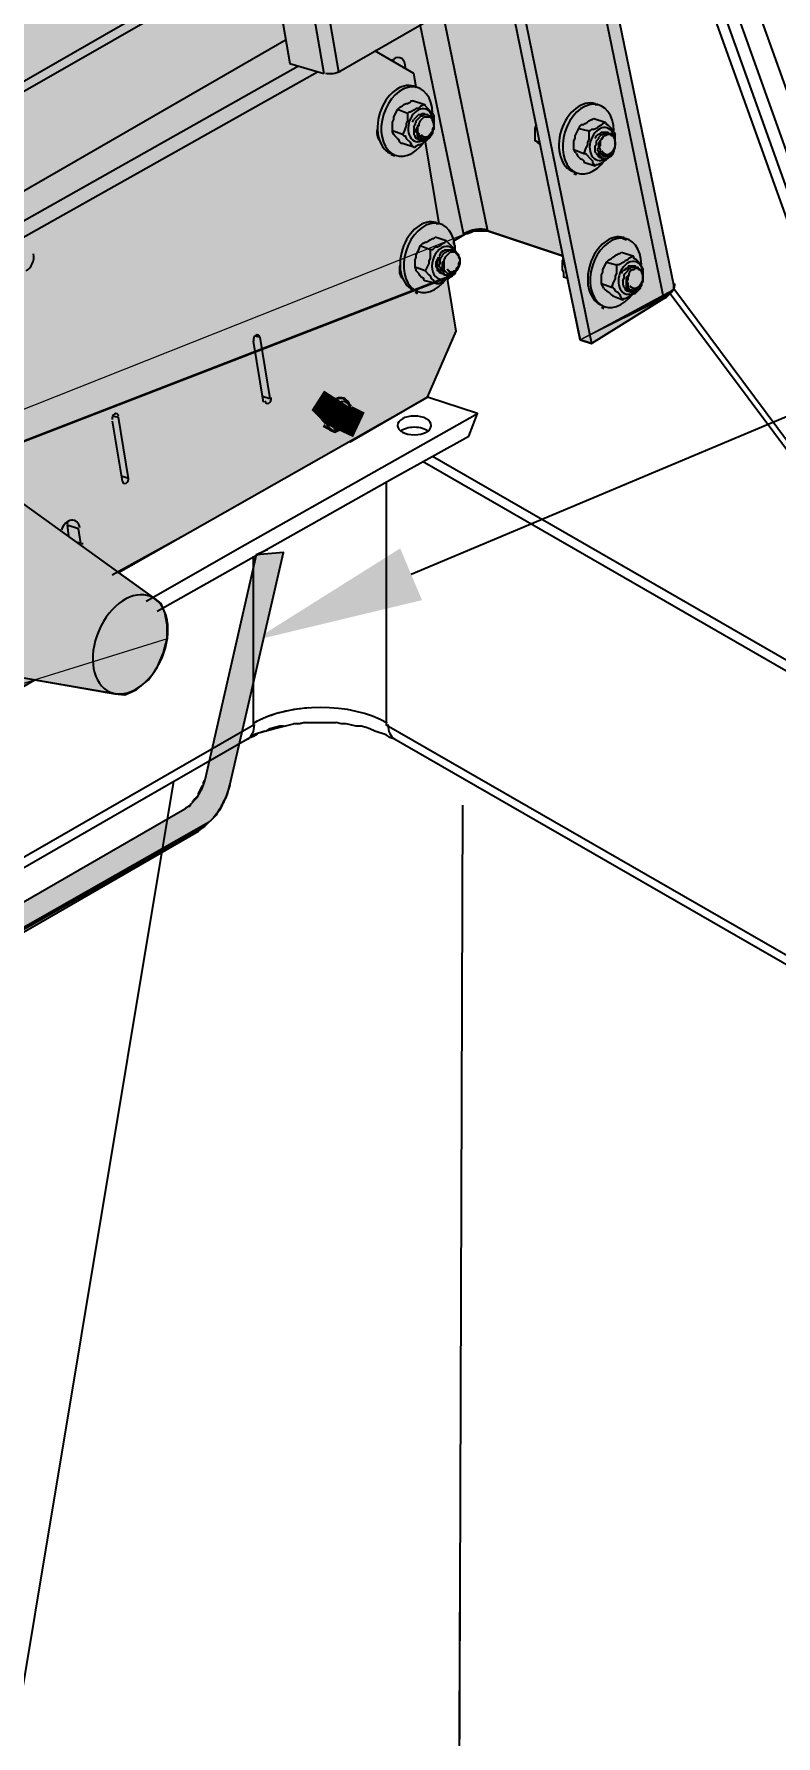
# Model space of a CAD drawing. Header units: feet. Extents: x -689 to 1837, y -511 to 1546.
# Drawn here: x 115.23 to 126.08, y 1309.25 to 1334.16 of the extents above; entities that cross this region are included whole.
import ezdxf
from ezdxf import colors
from ezdxf.entities.mleader import LeaderData, LeaderLine
from ezdxf.math import Vec2, Vec3

# ---------------------------------------------------------------- set-up
doc = ezdxf.new("R2010")
doc.units = ezdxf.units.FT
doc.header["$MEASUREMENT"] = 0
for name, color, linetype in [('EQUIPMENT', 6, 'Continuous'), ('PDF_0', 7, 'Continuous'), ('PDF_THIN', 7, 'Continuous'), ('TEXT', 1, 'Continuous')]:
    doc.layers.add(name, color=color, linetype=linetype)
doc.styles.add('NEI-A', font='arial.ttf')

msp = doc.modelspace()

# ---------------------------------------------------------------- linework, layer by layer
at = {"layer": 'EQUIPMENT'}
msp.add_line((119.1705, 1324.08771), (119.64643, 1324.08771), dxfattribs=at)
for points in [[(128.39612, 1327.32766), (124.02127, 1339.53696)], [(127.84698, 1326.97987), (123.47213, 1339.17087)], [(117.02884, 1325.71684), (120.47014, 1327.65715), (121.58673, 1328.27951), (121.71487, 1328.609), (120.98268, 1328.84696), (121.40369, 1329.81711), (121.27555, 1330.58592)], [(124.58872, 1330.43948), (129.49441, 1323.84975)], [(124.53381, 1330.36626), (129.4578, 1323.77653), (129.53102, 1323.6667), (129.67746, 1323.48365), (129.76898, 1323.39213), (129.8422, 1323.30061), (130.02525, 1323.11756), (130.18999, 1322.95281), (130.46456, 1322.73316), (130.55609, 1322.67824), (130.64761, 1322.60502), (130.83066, 1322.49519), (140.16611, 1317.13189)], [(120.98268, 1328.84696), (119.84778, 1328.18799)], [(116.8641, 1325.86328), (118.31017, 1326.68699), (121.71487, 1328.609)], [(120.90946, 1327.91342), (139.92814, 1316.94884)], [(121.05589, 1327.98663), (140.05628, 1317.04036)], [(120.37862, 1327.60223), (120.37862, 1324.0511), (136.3221, 1314.8804)], [(92.53702, 1311.80519), (92.90311, 1309.35235), (118.43831, 1324.0511), (118.43831, 1326.52225)], [(117.94408, 1322.80638), (117.98069, 1322.8796), (117.99899, 1322.93451), (118.0356, 1322.98942), (118.05391, 1323.04434), (118.09052, 1323.17247), (118.87762, 1326.57717), (118.47492, 1326.54056), (117.72442, 1323.24569), (117.70612, 1323.19078), (117.66951, 1323.09925)], [(118.63966, 1326.61377), (118.47492, 1326.54056)], [(92.79328, 1309.13269), (118.34678, 1323.84975), (118.38339, 1323.86805), (118.43831, 1323.88636), (118.49322, 1323.92297)], [(118.60305, 1323.95958), (118.43831, 1323.90466), (118.38339, 1323.86805)], [(118.87762, 1324.0328), (118.82271, 1324.0328), (118.67627, 1323.99619), (118.62136, 1323.95958), (118.54814, 1323.94127)], [(118.60305, 1323.95958), (118.67627, 1323.97788), (118.73119, 1323.99619), (119.02406, 1324.06941)], [(119.18881, 1324.08771), (119.11559, 1324.06941), (119.02406, 1324.06941)], [(119.07898, 1324.06941), (119.1705, 1324.08771)], [(136.19396, 1314.80718), (120.48845, 1323.84975), (120.43353, 1323.86805), (120.37862, 1323.90466), (120.21387, 1323.95958), (120.14065, 1323.99619), (120.08574, 1324.01449), (120.01252, 1324.0328), (119.9393, 1324.0328), (119.79286, 1324.06941), (119.71964, 1324.06941), (119.64643, 1324.08771)], [(117.2668, 1323.22739), (114.55769, 1306.99103), (114.68582, 1307.72322)], [(117.6329, 1323.02603), (117.6329, 1323.04434), (117.68781, 1323.15417), (117.70612, 1323.17247), (117.70612, 1323.20908), (117.72442, 1323.24569)], [(118.09052, 1323.17247), (118.0356, 1323.00773), (118.0173, 1322.97112), (117.99899, 1322.91621), (117.96238, 1322.86129), (117.94408, 1322.82468), (117.90747, 1322.76977), (117.88916, 1322.73316), (117.70612, 1322.55011), (117.66951, 1322.5318)], [(117.61459, 1322.98942), (117.50476, 1322.8796), (117.43154, 1322.82468)], [(117.6329, 1323.02603), (117.57798, 1322.97112), (117.54137, 1322.91621)], [(117.61459, 1322.98942), (117.66951, 1323.09925)], [(73.51833, 1297.03322), (73.4085, 1297.39931), (117.43154, 1322.82468), (117.44985, 1322.84299), (117.48646, 1322.86129), (117.50476, 1322.86129), (117.52307, 1322.8979)], [(117.85255, 1322.69655), (117.88916, 1322.75146), (117.94408, 1322.80638)], [(121.49521, 1322.8796), (121.4403, 1307.04594), (121.4586, 1311.64045)], [(117.77934, 1322.62333), (73.4085, 1297.39931)], [(117.66951, 1322.5318), (73.4085, 1297.39931), (117.72442, 1322.56841)], [(73.51833, 1297.03322), (117.6329, 1322.49519), (117.66951, 1322.5318), (117.72442, 1322.56841)]]:
    msp.add_lwpolyline(points, dxfattribs=at)
msp.add_lwpolyline([(127.99341, 1326.97987), (128.15816, 1327.07139), (123.80161, 1339.26239), (123.63687, 1339.17087)], close=True, dxfattribs=at)
for points in [[(120.79048, 1328.57239), (120.654, 1328.57239), (120.54336, 1328.51092), (120.54336, 1328.4351)], [(120.54336, 1328.4351), (120.54336, 1328.35928), (120.654, 1328.29782), (120.79048, 1328.29782)], [(120.79048, 1328.40765), (120.70702, 1328.40765), (120.6292, 1328.38424), (120.58357, 1328.34542)], [(121.03759, 1328.4351), (121.03759, 1328.51092), (120.92695, 1328.57239), (120.79048, 1328.57239)], [(120.79048, 1328.29782), (120.92695, 1328.29782), (121.03759, 1328.35928), (121.03759, 1328.4351)], [(120.99738, 1328.34542), (120.95175, 1328.38424), (120.87393, 1328.40765), (120.79048, 1328.40765)], [(120.39428, 1324.07983), (119.8547, 1324.38322), (118.98053, 1324.38322), (118.44095, 1324.07983)], [(119.23661, 1324.30067), (118.93549, 1324.27828), (118.65585, 1324.20066), (118.44095, 1324.07983)], [(118.35089, 1323.8437), (118.41329, 1323.87964), (118.44911, 1323.95633), (118.4511, 1324.05823)], [(120.40244, 1324.05823), (120.40442, 1323.95633), (120.44025, 1323.87964), (120.50265, 1323.8437)]]:
    msp.add_open_spline(points, degree=3, dxfattribs=at)
for points in [[(117.72442, 1323.24569), (118.09052, 1323.17247), (118.47492, 1326.54056)], [(118.09052, 1323.17247), (118.47492, 1326.54056), (118.87762, 1326.57717)], [(117.43154, 1322.82468), (117.94408, 1322.80638), (73.4085, 1297.39931)], [(117.94408, 1322.80638), (73.4085, 1297.39931), (117.88916, 1322.75146)], [(117.88916, 1322.75146), (117.85255, 1322.69655), (73.4085, 1297.39931)], [(117.85255, 1322.69655), (73.4085, 1297.39931), (117.77934, 1322.62333)], [(117.6329, 1322.49519), (73.4085, 1297.39931), (73.51833, 1297.03322)]]:
    msp.add_solid(points, dxfattribs=at)
at = {"layer": 'PDF_0', "color": 7, "lineweight": 0, "true_color": 0xffffff}
msp.add_line((119.60982, 1328.79205), (119.5549, 1328.73713), dxfattribs=at)
at = {"layer": 'PDF_0', "lineweight": 25}
for points in [[(114.79565, 1324.45381), (115.23497, 1324.71008), (116.40648, 1324.50872), (116.55291, 1324.49042), (116.71766, 1324.56364), (116.90071, 1324.71008), (117.02884, 1324.89312), (117.12036, 1325.11278), (117.17528, 1325.31413), (117.17528, 1325.51549), (117.13867, 1325.69853), (117.08375, 1325.82667), (116.99223, 1325.89989), (116.46139, 1326.28429), (120.98268, 1328.84696), (121.40369, 1329.81711), (121.27555, 1330.58592), (121.34877, 1330.62253), (121.34877, 1330.64083), (121.38538, 1330.65914), (121.40369, 1330.69575), (121.42199, 1330.71405), (121.4403, 1330.76896), (121.4586, 1330.80557), (121.4586, 1330.87879), (121.42199, 1330.95201), (121.40369, 1330.97032), (121.38538, 1330.98862), (121.38538, 1331.06184), (121.36708, 1331.09845), (121.36708, 1331.13506), (121.51351, 1331.22658), (121.55012, 1331.24489), (121.56843, 1331.24489), (121.62334, 1331.26319), (121.65995, 1331.2815), (121.86131, 1331.2815), (122.95959, 1330.9154), (123.21586, 1329.68898), (123.3806, 1329.63407), (124.44228, 1330.29304), (124.47889, 1330.31134), (124.55211, 1330.38456), (124.57042, 1330.42117), (124.58872, 1330.43948), (124.58872, 1330.49439), (122.6118, 1340.08611)], [(119.60982, 1328.79205), (119.5549, 1328.73713), (119.5366, 1328.68222), (119.49999, 1328.609), (119.48168, 1328.55408), (119.48168, 1328.51747), (119.49999, 1328.46256), (119.5366, 1328.38934), (119.5549, 1328.37104), (119.62812, 1328.33443), (119.73795, 1328.38934), (119.75625, 1328.40765), (119.77456, 1328.44425), (119.81117, 1328.48086), (119.84778, 1328.55408), (119.84778, 1328.71883), (119.82947, 1328.73713), (119.81117, 1328.77374), (119.79286, 1328.79205), (119.77456, 1328.81035), (119.73795, 1328.82866), (119.68303, 1328.82866), (119.60982, 1328.79205)]]:
    msp.add_lwpolyline(points, dxfattribs=at)
at = {"layer": 'PDF_0', "color": 7, "lineweight": 0, "true_color": 0xffffff, "const_width": 0.46596}
msp.add_lwpolyline([(119.66473, 1328.8195), (119.58236, 1328.69137), (119.60066, 1328.67306), (119.61897, 1328.64561), (119.64643, 1328.61815), (119.66473, 1328.59069), (119.68303, 1328.57239), (119.71049, 1328.54493), (119.73795, 1328.52663), (119.75625, 1328.51747), (119.68303, 1328.36188)], dxfattribs=at)
at = {"layer": 'PDF_0', "color": 7, "lineweight": 0, "true_color": 0xffffff}
for points in [[(119.64643, 1328.81035), (119.49999, 1328.609)], [(119.60982, 1328.79205), (119.5366, 1328.68222), (119.64643, 1328.81035), (119.51829, 1328.64561)], [(119.84778, 1328.64561), (119.70134, 1328.37104), (119.84778, 1328.609), (119.73795, 1328.38934), (119.84778, 1328.55408), (119.75625, 1328.40765), (119.82947, 1328.51747), (119.77456, 1328.44425)]]:
    msp.add_lwpolyline(points, dxfattribs=at)
at = {"layer": 'PDF_0', "color": 7, "true_color": 0xffffff, "transparency": 33554559}
for points in [[(117.70612, 1323.19078), (118.09052, 1323.17247), (117.66951, 1323.09925)], [(118.09052, 1323.17247), (117.66951, 1323.09925), (118.05391, 1323.04434)], [(117.72442, 1323.24569), (117.70612, 1323.19078), (118.09052, 1323.17247)], [(117.54137, 1322.91621), (117.98069, 1322.8796), (117.50476, 1322.8796)], [(117.57798, 1322.97112), (117.99899, 1322.93451), (117.54137, 1322.91621)], [(117.99899, 1322.93451), (117.54137, 1322.91621), (117.98069, 1322.8796)], [(117.6329, 1323.02603), (118.0356, 1322.98942), (117.57798, 1322.97112)], [(118.0356, 1322.98942), (117.57798, 1322.97112), (117.99899, 1322.93451)], [(117.66951, 1323.09925), (118.05391, 1323.04434), (117.6329, 1323.02603)], [(118.05391, 1323.04434), (117.6329, 1323.02603), (118.0356, 1322.98942)], [(117.50476, 1322.8796), (117.43154, 1322.82468), (117.94408, 1322.80638)], [(117.98069, 1322.8796), (117.50476, 1322.8796), (117.94408, 1322.80638)]]:
    msp.add_solid(points, dxfattribs=at)
at = {"layer": 'PDF_THIN', "lineweight": 25}
for p, q in [((120.83624, 1332.61775), (120.89115, 1332.61775)), ((120.96437, 1332.59944), (121.03759, 1332.67266)), ((123.7284, 1332.48962), (123.7284, 1332.69097)), ((124.1311, 1330.67744), (124.09449, 1330.71405))]:
    msp.add_line(p, q, dxfattribs=at)
for points in [[(124.44228, 1330.29304), (122.46536, 1339.88475), (121.42199, 1339.22578)], [(124.58872, 1330.49439), (122.6118, 1340.08611)], [(121.42199, 1339.22578), (123.3806, 1329.63407), (123.21586, 1329.68898), (121.25725, 1339.2807)], [(118.95084, 1336.57159), (119.46338, 1333.5879)], [(121.58673, 1334.7045), (119.68303, 1333.60621), (119.18881, 1336.49837), (119.51829, 1336.18719), (119.70134, 1335.1072)], [(111.70214, 1331.53777), (118.54814, 1335.4733)], [(111.72045, 1331.40963), (118.69458, 1335.40008)], [(118.67627, 1335.43669), (118.96915, 1333.73434)], [(121.20233, 1334.48484), (121.86131, 1331.2815)], [(121.51351, 1331.22658), (120.87285, 1334.30179)], [(111.95841, 1330.07338), (118.91423, 1334.08213)], [(120.78132, 1333.5879), (120.21387, 1333.91739)], [(112.01332, 1329.70729), (119.09728, 1333.69773)], [(118.96915, 1333.73434), (119.46338, 1333.5879)], [(120.47014, 1333.78926), (120.45184, 1333.77095)], [(119.37185, 1333.60621), (112.04993, 1329.48763)], [(120.81793, 1333.38655), (120.78132, 1333.5879)], [(120.78132, 1333.40486), (120.81793, 1333.38655)], [(120.50675, 1332.67266), (120.48845, 1332.69097), (120.47014, 1332.72758), (120.47014, 1332.87402), (120.48845, 1332.91063), (120.48845, 1332.94724), (120.54336, 1333.05706), (120.57997, 1333.09367), (120.61658, 1333.11198), (120.63488, 1333.13028), (120.67149, 1333.14859), (120.6898, 1333.14859), (120.72641, 1333.16689), (120.74471, 1333.1852), (120.76302, 1333.1852)], [(120.92776, 1333.13028), (120.76302, 1333.1852)], [(120.89115, 1333.11198), (120.92776, 1333.13028), (120.94607, 1333.13028)], [(120.94607, 1333.11198), (120.94607, 1333.13028)], [(123.43552, 1333.13028), (123.47213, 1333.13028)], [(120.6898, 1333.00215), (120.54336, 1333.05706)], [(120.89115, 1333.11198), (120.85454, 1333.07537), (120.81793, 1333.07537), (120.79963, 1333.05706), (120.72641, 1333.02045), (120.7081, 1333.02045), (120.6898, 1333.00215), (120.6898, 1332.89232), (120.67149, 1332.85571), (120.67149, 1332.8191), (120.65319, 1332.78249), (120.63488, 1332.72758), (120.61658, 1332.69097), (120.63488, 1332.67266), (120.65319, 1332.67266), (120.67149, 1332.63605), (120.72641, 1332.58114), (120.74471, 1332.54453), (120.78132, 1332.50792), (120.79963, 1332.50792), (120.81793, 1332.52623), (120.85454, 1332.54453), (120.87285, 1332.54453), (120.90946, 1332.56283), (120.92776, 1332.58114), (120.96437, 1332.59944)], [(120.76302, 1332.87402), (120.78132, 1332.91063)], [(120.85454, 1332.98385), (120.78132, 1332.91063)], [(120.81793, 1332.87402), (120.79963, 1332.85571), (120.79963, 1332.83741)], [(120.81793, 1332.89232), (120.89115, 1332.96554), (120.90946, 1332.96554), (120.92776, 1332.98385), (120.98268, 1332.98385), (121.00098, 1332.96554), (121.01929, 1332.96554), (121.03759, 1332.94724), (121.03759, 1332.92893)], [(120.81793, 1332.87402), (120.81793, 1332.89232)], [(121.05589, 1332.91063), (121.01929, 1332.94724), (120.92776, 1332.94724), (120.87285, 1332.89232), (120.85454, 1332.85571), (120.85454, 1332.8191), (120.83624, 1332.8008)], [(120.85454, 1332.98385), (120.89115, 1332.98385), (120.90946, 1333.00215), (120.92776, 1333.00215), (120.94607, 1332.98385)], [(120.94607, 1333.11198), (121.00098, 1333.05706)], [(121.01929, 1333.03876), (121.00098, 1333.05706)], [(121.01929, 1333.03876), (121.05589, 1333.00215), (121.0742, 1332.96554)], [(121.0742, 1332.89232), (121.05589, 1332.89232), (121.05589, 1332.92893), (121.03759, 1332.92893)], [(121.0742, 1332.96554), (121.0742, 1332.76419), (121.05589, 1332.74588)], [(121.05589, 1332.89232), (121.0742, 1332.87402)], [(123.16095, 1332.4164), (123.14264, 1332.4347), (123.12434, 1332.47131), (123.12434, 1332.59944), (123.14264, 1332.63605), (123.14264, 1332.67266), (123.21586, 1332.8191), (123.23417, 1332.83741), (123.27078, 1332.83741), (123.28908, 1332.85571), (123.32569, 1332.87402), (123.34399, 1332.89232), (123.3806, 1332.91063), (123.39891, 1332.91063), (123.41721, 1332.92893)], [(123.41721, 1332.92893), (123.58196, 1332.87402)], [(123.54535, 1332.85571), (123.58196, 1332.87402), (123.60026, 1332.85571)], [(120.61658, 1332.69097), (120.47014, 1332.74588)], [(120.78132, 1332.50792), (120.61658, 1332.56283), (120.59827, 1332.56283), (120.57997, 1332.58114), (120.56167, 1332.61775), (120.54336, 1332.63605), (120.50675, 1332.67266)], [(120.78132, 1332.8008), (120.79963, 1332.83741)], [(120.78132, 1332.8008), (120.78132, 1332.69097)], [(120.79963, 1332.65436), (120.79963, 1332.67266), (120.78132, 1332.69097)], [(120.79963, 1332.65436), (120.81793, 1332.63605)], [(120.87285, 1332.61775), (120.85454, 1332.63605), (120.85454, 1332.65436), (120.83624, 1332.65436), (120.83624, 1332.70927), (120.81793, 1332.72758), (120.81793, 1332.76419), (120.83624, 1332.8008)], [(120.83624, 1332.61775), (120.83624, 1332.63605), (120.81793, 1332.63605)], [(120.83624, 1332.8191), (120.85454, 1332.83741)], [(120.83624, 1332.8191), (120.83624, 1332.72758), (120.85454, 1332.70927), (120.85454, 1332.67266), (120.87285, 1332.67266), (120.87285, 1332.65436), (120.89115, 1332.65436), (120.89115, 1332.63605), (120.96437, 1332.63605), (121.00098, 1332.67266), (121.05589, 1332.74588)], [(121.00098, 1332.63605), (120.98268, 1332.63605), (120.96437, 1332.61775), (120.94607, 1332.61775), (120.92776, 1332.59944), (120.90946, 1332.59944), (120.89115, 1332.61775)], [(121.01929, 1332.65436), (120.96437, 1332.59944)], [(121.05589, 1332.76419), (121.05589, 1332.70927), (121.03759, 1332.69097), (121.03759, 1332.67266)], [(121.03759, 1332.72758), (121.03759, 1332.70927)], [(121.05589, 1332.76419), (121.0742, 1332.8008)], [(122.55689, 1332.78249), (122.57519, 1332.83741)], [(122.5935, 1332.58114), (122.55689, 1332.59944), (122.55689, 1332.78249)], [(123.19756, 1332.78249), (123.34399, 1332.74588)], [(123.54535, 1332.85571), (123.50874, 1332.8191), (123.47213, 1332.8008), (123.45382, 1332.78249), (123.41721, 1332.76419), (123.3806, 1332.76419), (123.3623, 1332.74588), (123.34399, 1332.74588), (123.34399, 1332.61775), (123.32569, 1332.58114), (123.32569, 1332.54453), (123.28908, 1332.47131), (123.27078, 1332.4164), (123.28908, 1332.4164), (123.30739, 1332.39809), (123.3623, 1332.34318), (123.39891, 1332.30657), (123.39891, 1332.28826), (123.43552, 1332.23335), (123.45382, 1332.25165), (123.47213, 1332.25165), (123.54535, 1332.28826), (123.56365, 1332.30657), (123.60026, 1332.32487), (123.67348, 1332.39809)], [(123.43552, 1332.63605), (123.45382, 1332.67266), (123.47213, 1332.69097)], [(123.43552, 1332.4347), (123.43552, 1332.52623), (123.45382, 1332.54453), (123.45382, 1332.59944), (123.49043, 1332.63605), (123.49043, 1332.65436)], [(123.47213, 1332.69097), (123.50874, 1332.70927), (123.52704, 1332.72758), (123.61857, 1332.72758), (123.61857, 1332.70927)], [(123.52704, 1332.69097), (123.49043, 1332.65436)], [(123.54535, 1332.65436), (123.52704, 1332.61775), (123.50874, 1332.59944), (123.50874, 1332.52623), (123.49043, 1332.50792), (123.50874, 1332.47131), (123.50874, 1332.4164), (123.52704, 1332.4164), (123.52704, 1332.39809), (123.54535, 1332.39809), (123.54535, 1332.37979), (123.61857, 1332.37979), (123.63687, 1332.39809), (123.65518, 1332.39809), (123.67348, 1332.4164)], [(123.52704, 1332.69097), (123.54535, 1332.69097), (123.56365, 1332.70927), (123.67348, 1332.70927)], [(123.52704, 1332.61775), (123.52704, 1332.63605), (123.56365, 1332.67266)], [(123.67348, 1332.69097), (123.61857, 1332.69097), (123.58196, 1332.67266), (123.56365, 1332.67266)], [(123.63687, 1332.8191), (123.60026, 1332.83741), (123.60026, 1332.85571)], [(123.63687, 1332.8191), (123.65518, 1332.8008)], [(123.71009, 1332.72758), (123.69179, 1332.74588), (123.67348, 1332.78249), (123.65518, 1332.8008)], [(123.71009, 1332.67266), (123.67348, 1332.67266), (123.67348, 1332.70927)], [(123.67348, 1332.69097), (123.69179, 1332.67266)], [(123.7284, 1332.61775), (123.71009, 1332.65436), (123.69179, 1332.67266)], [(123.71009, 1332.72758), (123.7284, 1332.69097)], [(123.71009, 1332.67266), (123.71009, 1332.65436)], [(120.45184, 1332.39809), (120.50675, 1332.37979)], [(120.94607, 1332.58114), (121.14742, 1331.39133)], [(122.55689, 1332.59944), (122.63011, 1332.58114)], [(122.63011, 1332.54453), (122.5935, 1332.58114)], [(123.12434, 1332.47131), (123.27078, 1332.4164)], [(123.16095, 1332.4164), (123.17925, 1332.37979), (123.21586, 1332.34318), (123.25247, 1332.32487), (123.27078, 1332.30657), (123.27078, 1332.28826)], [(123.45382, 1332.4164), (123.43552, 1332.4347)], [(123.45382, 1332.4164), (123.45382, 1332.39809)], [(123.47213, 1332.39809), (123.45382, 1332.39809)], [(123.63687, 1332.36148), (123.61857, 1332.36148), (123.61857, 1332.34318), (123.52704, 1332.34318), (123.52704, 1332.36148), (123.49043, 1332.39809), (123.49043, 1332.4347), (123.47213, 1332.45301), (123.47213, 1332.48962), (123.49043, 1332.50792), (123.49043, 1332.56283), (123.50874, 1332.59944)], [(123.47213, 1332.39809), (123.47213, 1332.37979)], [(123.49043, 1332.36148), (123.47213, 1332.37979)], [(123.63687, 1332.36148), (123.67348, 1332.37979), (123.67348, 1332.39809)], [(123.69179, 1332.4347), (123.67348, 1332.4347)], [(123.67348, 1332.39809), (123.69179, 1332.39809), (123.69179, 1332.4164)], [(123.69179, 1332.4347), (123.69179, 1332.45301), (123.7284, 1332.48962)], [(123.71009, 1332.47131), (123.71009, 1332.45301), (123.69179, 1332.4164)], [(123.71009, 1332.47131), (123.7284, 1332.50792)], [(123.12434, 1332.12352), (123.16095, 1332.10521)], [(123.27078, 1332.28826), (123.43552, 1332.23335)], [(123.49043, 1332.36148), (123.52704, 1332.36148)], [(121.11081, 1331.39133), (121.14742, 1331.39133)], [(120.85454, 1330.65914), (120.81793, 1330.69575), (120.81793, 1330.71405), (120.79963, 1330.75066), (120.79963, 1330.86049), (120.81793, 1330.8971), (120.81793, 1330.93371), (120.85454, 1331.00693), (120.87285, 1331.06184), (120.90946, 1331.09845), (120.94607, 1331.11676), (120.96437, 1331.11676), (121.00098, 1331.13506), (121.01929, 1331.15337), (121.05589, 1331.17167), (121.0742, 1331.17167), (121.0925, 1331.18997)], [(121.25725, 1331.13506), (121.0925, 1331.18997)], [(121.27555, 1331.11676), (121.25725, 1331.13506), (121.23894, 1331.11676)], [(121.36708, 1331.13506), (121.51351, 1331.22658)], [(121.38538, 1330.98862), (121.38538, 1331.06184), (121.36708, 1331.09845), (121.36708, 1331.13506)], [(121.51351, 1331.22658), (121.55012, 1331.24489), (121.56843, 1331.24489), (121.62334, 1331.26319), (121.65995, 1331.2815), (121.86131, 1331.2815)], [(122.95959, 1330.9154), (121.86131, 1331.2815)], [(123.83822, 1331.17167), (123.89314, 1331.15337)], [(121.01929, 1331.00693), (120.87285, 1331.06184)], [(121.05589, 1331.00693), (121.01929, 1331.00693), (121.01929, 1330.87879), (121.00098, 1330.84218), (121.00098, 1330.80557), (120.94607, 1330.69575), (121.00098, 1330.64083), (121.01929, 1330.62253), (121.03759, 1330.58592), (121.0742, 1330.54931), (121.11081, 1330.5127), (121.14742, 1330.5127), (121.22064, 1330.54931), (121.25725, 1330.58592), (121.29386, 1330.58592), (121.31216, 1330.60422), (121.33047, 1330.64083)], [(121.05589, 1331.00693), (121.0925, 1331.04354)], [(121.16572, 1331.06184), (121.12911, 1331.04354), (121.0925, 1331.04354)], [(121.14742, 1330.69575), (121.12911, 1330.69575), (121.12911, 1330.73235), (121.11081, 1330.75066), (121.11081, 1330.82388), (121.14742, 1330.8971)], [(121.16572, 1330.93371), (121.14742, 1330.9154)], [(121.16572, 1330.75066), (121.14742, 1330.76896), (121.16572, 1330.80557), (121.16572, 1330.86049), (121.18403, 1330.8971), (121.20233, 1330.9154), (121.20233, 1330.93371)], [(121.16572, 1331.06184), (121.20233, 1331.09845), (121.23894, 1331.11676)], [(121.16572, 1330.93371), (121.18403, 1330.97032), (121.20233, 1330.97032)], [(121.20233, 1330.97032), (121.20233, 1330.98862), (121.22064, 1330.98862), (121.23894, 1331.00693), (121.34877, 1331.00693)], [(121.23894, 1330.97032), (121.20233, 1330.93371)], [(121.31216, 1330.97032), (121.23894, 1330.8971), (121.22064, 1330.86049), (121.22064, 1330.71405), (121.27555, 1330.65914), (121.34877, 1330.65914), (121.34877, 1330.67744), (121.36708, 1330.67744), (121.36708, 1330.69575), (121.38538, 1330.69575), (121.40369, 1330.71405)], [(121.22064, 1330.86049), (121.23894, 1330.87879), (121.23894, 1330.8971)], [(121.23894, 1330.97032), (121.25725, 1330.97032), (121.27555, 1330.98862), (121.29386, 1330.98862), (121.31216, 1331.00693)], [(121.27555, 1331.11676), (121.33047, 1331.06184)], [(121.4403, 1330.9154), (121.42199, 1330.93371), (121.42199, 1330.95201), (121.40369, 1330.95201), (121.40369, 1330.97032), (121.31216, 1330.97032)], [(121.36708, 1331.02523), (121.33047, 1331.06184)], [(121.34877, 1331.00693), (121.36708, 1330.98862), (121.38538, 1330.98862), (121.40369, 1330.97032), (121.42199, 1330.95201), (121.4403, 1330.93371)], [(121.36708, 1331.02523), (121.38538, 1330.98862)], [(121.42199, 1330.71405), (121.4403, 1330.76896), (121.4586, 1330.80557), (121.4586, 1330.87879), (121.42199, 1330.95201)], [(121.4586, 1330.86049), (121.4403, 1330.8971), (121.4403, 1330.93371)], [(122.95959, 1330.9154), (123.21586, 1329.68898)], [(122.9779, 1330.67744), (122.95959, 1330.71405), (122.95959, 1330.84218), (122.9779, 1330.87879)], [(123.56365, 1330.43948), (123.52704, 1330.5127), (123.52704, 1330.64083), (123.54535, 1330.67744), (123.54535, 1330.71405), (123.60026, 1330.82388), (123.63687, 1330.86049), (123.67348, 1330.87879), (123.69179, 1330.8971), (123.7284, 1330.9154), (123.7467, 1330.93371), (123.78331, 1330.95201), (123.80161, 1330.95201), (123.81992, 1330.97032)], [(124.1311, 1330.73235), (124.1128, 1330.76896), (124.09449, 1330.78727), (124.07619, 1330.82388), (124.03958, 1330.86049), (124.00297, 1330.87879), (124.00297, 1330.8971), (123.98466, 1330.9154), (123.96636, 1330.8971), (123.92975, 1330.87879), (123.91144, 1330.86049), (123.87483, 1330.84218), (123.85653, 1330.82388), (123.78331, 1330.78727), (123.7467, 1330.78727), (123.7467, 1330.65914), (123.7284, 1330.62253), (123.7284, 1330.58592), (123.69179, 1330.5127), (123.67348, 1330.45778), (123.69179, 1330.45778), (123.71009, 1330.43948), (123.7284, 1330.40287), (123.76501, 1330.38456), (123.80161, 1330.34795)], [(123.81992, 1330.97032), (123.98466, 1330.9154)], [(120.94607, 1330.69575), (120.79963, 1330.75066)], [(121.11081, 1330.5127), (120.94607, 1330.54931), (120.92776, 1330.56761), (120.92776, 1330.58592), (120.89115, 1330.60422), (120.87285, 1330.62253), (120.85454, 1330.65914)], [(120.98268, 1328.84696), (121.40369, 1329.81711), (121.27555, 1330.58592), (121.34877, 1330.62253), (121.34877, 1330.64083), (121.38538, 1330.65914), (121.40369, 1330.69575)], [(121.14742, 1330.69575), (121.14742, 1330.67744)], [(121.16572, 1330.65914), (121.16572, 1330.67744), (121.14742, 1330.67744)], [(121.16572, 1330.75066), (121.16572, 1330.69575), (121.18403, 1330.67744)], [(121.22064, 1330.64083), (121.20233, 1330.65914), (121.18403, 1330.65914), (121.18403, 1330.67744)], [(121.23894, 1330.64083), (121.22064, 1330.65914), (121.22064, 1330.67744), (121.20233, 1330.69575), (121.20233, 1330.82388), (121.22064, 1330.84218)], [(121.22064, 1330.64083), (121.25725, 1330.64083)], [(121.36708, 1330.65914), (121.36708, 1330.64083), (121.33047, 1330.64083), (121.31216, 1330.62253), (121.27555, 1330.62253), (121.25725, 1330.64083)], [(121.36708, 1330.65914), (121.42199, 1330.71405)], [(121.40369, 1330.73235), (121.4403, 1330.76896)], [(121.40369, 1330.73235), (121.40369, 1330.71405)], [(121.4403, 1330.75066), (121.42199, 1330.73235), (121.42199, 1330.71405)], [(121.4403, 1330.80557), (121.4586, 1330.84218)], [(121.4403, 1330.75066), (121.4403, 1330.80557), (121.4586, 1330.82388)], [(123.03281, 1330.58592), (122.9779, 1330.60422), (122.9779, 1330.67744)], [(123.60026, 1330.82388), (123.7467, 1330.78727)], [(123.81992, 1330.65914), (123.83822, 1330.69575)], [(123.87483, 1330.73235), (123.87483, 1330.71405), (123.83822, 1330.69575)], [(123.85653, 1330.62253), (123.87483, 1330.65914)], [(123.87483, 1330.73235), (123.89314, 1330.73235), (123.91144, 1330.75066), (123.92975, 1330.75066), (123.92975, 1330.76896), (124.02127, 1330.76896), (124.02127, 1330.75066)], [(123.87483, 1330.65914), (123.91144, 1330.69575), (123.91144, 1330.71405), (123.92975, 1330.73235), (123.94805, 1330.73235), (123.96636, 1330.75066), (124.05788, 1330.75066), (124.07619, 1330.73235), (124.09449, 1330.71405)], [(124.1128, 1330.71405), (124.07619, 1330.71405), (124.07619, 1330.73235), (124.02127, 1330.73235), (124.00297, 1330.71405), (123.98466, 1330.71405), (123.94805, 1330.69575), (123.92975, 1330.65914), (123.92975, 1330.64083), (123.91144, 1330.60422), (123.91144, 1330.56761), (123.89314, 1330.54931), (123.91144, 1330.5127), (123.91144, 1330.45778), (123.94805, 1330.42117), (123.96636, 1330.42117), (123.98466, 1330.40287), (124.00297, 1330.40287), (124.00297, 1330.42117), (124.03958, 1330.42117), (124.1128, 1330.5127)], [(123.91144, 1330.40287), (123.91144, 1330.42117), (123.89314, 1330.43948), (123.89314, 1330.60422), (123.92975, 1330.64083)], [(124.1311, 1330.73235), (124.1311, 1330.531), (124.1128, 1330.5127), (124.1128, 1330.47609), (124.09449, 1330.45778), (124.09449, 1330.43948), (124.05788, 1330.40287), (124.03958, 1330.40287), (124.02127, 1330.38456), (123.94805, 1330.38456), (123.92975, 1330.40287)], [(124.1311, 1330.65914), (124.1128, 1330.67744), (124.1128, 1330.71405)], [(120.59827, 1330.62253), (120.57997, 1330.62253)], [(120.79963, 1330.38456), (120.83624, 1330.36626)], [(123.52704, 1330.5127), (123.67348, 1330.45778)], [(123.56365, 1330.43948), (123.58196, 1330.42117), (123.60026, 1330.40287), (123.63687, 1330.38456), (123.67348, 1330.34795), (123.69179, 1330.32965)], [(123.80161, 1330.34795), (123.80161, 1330.32965), (123.83822, 1330.27473), (123.85653, 1330.29304), (123.87483, 1330.29304), (123.94805, 1330.32965), (123.96636, 1330.34795), (124.00297, 1330.36626), (124.02127, 1330.36626), (124.07619, 1330.42117)], [(123.83822, 1330.54931), (123.85653, 1330.58592)], [(123.83822, 1330.54931), (123.83822, 1330.49439), (123.85653, 1330.47609)], [(123.85653, 1330.62253), (123.85653, 1330.58592)], [(123.85653, 1330.45778), (123.85653, 1330.47609)], [(123.85653, 1330.45778), (123.87483, 1330.43948), (123.87483, 1330.42117), (123.89314, 1330.40287), (123.92975, 1330.40287), (123.92975, 1330.38456)], [(124.09449, 1330.49439), (124.09449, 1330.47609)], [(124.44228, 1330.29304), (124.47889, 1330.31134), (124.55211, 1330.38456), (124.57042, 1330.42117), (124.58872, 1330.43948), (124.58872, 1330.49439)], [(124.44228, 1330.29304), (123.3806, 1329.63407)], [(123.52704, 1330.16491), (123.56365, 1330.1466)], [(123.69179, 1330.32965), (123.83822, 1330.27473)], [(118.58475, 1328.77374), (118.43831, 1329.67068)], [(118.52983, 1329.72559), (118.45661, 1329.7439)], [(118.52983, 1329.72559), (118.67627, 1328.82866)], [(116.46139, 1326.28429), (120.98268, 1328.84696)], [(118.56644, 1328.86527), (118.67627, 1328.82866)], [(116.36987, 1328.49917), (116.5163, 1327.62054)], [(116.38817, 1328.57239), (116.46139, 1328.55408)], [(116.60783, 1327.65715), (116.46139, 1328.55408)], [(119.48168, 1328.55408), (119.64643, 1328.55408)], [(119.79286, 1328.46256), (119.77456, 1328.44425)], [(119.84778, 1328.6273), (119.84778, 1328.609)], [(116.60783, 1327.65715), (116.498, 1327.69376)], [(116.99223, 1325.89989), (114.74074, 1327.52901)], [(115.71089, 1326.97987), (115.87564, 1326.92496)], [(115.71089, 1326.97987), (115.7292, 1326.81513)], [(115.91225, 1326.7053), (115.87564, 1326.92496)], [(115.91225, 1326.7053), (115.85733, 1326.7236)], [(116.36987, 1326.24768), (117.43154, 1326.83343)], [(115.23497, 1324.71008), (116.40648, 1324.50872), (116.55291, 1324.49042), (116.71766, 1324.56364), (116.90071, 1324.71008), (117.02884, 1324.89312), (117.12036, 1325.11278), (117.17528, 1325.31413), (117.17528, 1325.51549), (117.13867, 1325.69853), (117.08375, 1325.82667), (116.99223, 1325.89989), (116.46139, 1326.28429)], [(116.40648, 1324.50872), (114.28312, 1324.87482)], [(115.23497, 1324.71008), (114.79565, 1324.45381)]]:
    msp.add_lwpolyline(points, dxfattribs=at)
for points in [[(120.49086, 1333.7743, 0.03060076), (120.4843, 1333.7966, -0.03060076)], [(119.67687, 1328.74027, 0.03249117), (119.56059, 1328.75404, -0.03249117)], [(115.70669, 1327.01765, -0.03591116), (115.71336, 1326.99147)], [(115.9359, 1326.69362, 0.02751033), (115.93302, 1326.7169, -0.02751033)]]:
    msp.add_lwpolyline(points, format="xyb", dxfattribs=at)
at = {"layer": 'PDF_THIN', "color": 7, "lineweight": 0, "true_color": 0xffffff}
for points in [[(117.17528, 1325.31413), (68.59434, 1310.21267), (121.55012, 1331.24489), (121.62334, 1331.26319)], [(121.34877, 1330.64083), (68.59434, 1310.21267), (121.38538, 1330.65914)], [(121.31216, 1330.60422), (68.59434, 1310.21267), (121.34877, 1330.62253)], [(124.57042, 1330.40287), (123.21586, 1329.68898), (124.57042, 1330.42117)], [(124.53381, 1330.36626), (123.21586, 1329.68898), (124.55211, 1330.38456)], [(124.47889, 1330.31134), (123.21586, 1329.68898), (124.4972, 1330.32965)]]:
    msp.add_lwpolyline(points, dxfattribs=at)
at = {"layer": 'PDF_THIN', "lineweight": 25}
for points in [[(119.49022, 1333.59104), (119.54926, 1333.57376), (119.64656, 1333.58703), (119.70755, 1333.62068)], [(120.60519, 1333.80313), (120.57059, 1333.82782), (120.52572, 1333.82573), (120.48303, 1333.79742)], [(120.66139, 1333.67011), (120.66044, 1333.72957), (120.6398, 1333.77843), (120.60519, 1333.80313)], [(120.78352, 1333.39872), (120.59562, 1333.45835), (120.37265, 1333.28406), (120.28551, 1333.00943)], [(120.75662, 1333.39194), (120.58485, 1333.38802), (120.41139, 1333.21968), (120.33902, 1332.98667)], [(121.05562, 1333.00302), (121.05259, 1333.23431), (120.92839, 1333.39585), (120.75662, 1333.39194)], [(123.43772, 1333.14246), (123.24982, 1333.20208), (123.02685, 1333.02779), (122.9397, 1332.75317)], [(123.41002, 1333.13565), (123.23826, 1333.13122), (123.06507, 1332.96261), (122.99298, 1332.72964)], [(123.7098, 1332.74812), (123.70628, 1332.97915), (123.58179, 1333.14008), (123.41002, 1333.13565)], [(120.28551, 1333.00943), (120.19836, 1332.73481), (120.28004, 1332.46385), (120.46794, 1332.40422)], [(120.33902, 1332.98667), (120.26665, 1332.75365), (120.3147, 1332.51821), (120.4547, 1332.41984)], [(120.72136, 1332.89577), (120.68604, 1332.7997), (120.6955, 1332.69631), (120.74513, 1332.63588)], [(120.90426, 1333.0688), (120.82943, 1333.06068), (120.75667, 1332.99185), (120.72136, 1332.89577)], [(121.05852, 1332.93235), (121.04045, 1333.02264), (120.97909, 1333.07692), (120.90426, 1333.0688)], [(121.0364, 1332.70047), (121.08244, 1332.75485), (121.09177, 1332.83963), (121.05726, 1332.89005)], [(121.04967, 1332.71856), (121.08463, 1332.77356), (121.08768, 1332.84627), (121.05687, 1332.8906)], [(120.25025, 1332.79062), (120.23344, 1332.71852), (120.24349, 1332.64855), (120.2767, 1332.60653)], [(120.74513, 1332.63588), (120.79476, 1332.57545), (120.87427, 1332.57052), (120.945, 1332.62349)], [(120.88979, 1332.69324), (120.90818, 1332.66638), (120.93645, 1332.65358), (120.9671, 1332.65823)], [(120.89017, 1332.69269), (120.92496, 1332.64261), (120.99036, 1332.64609), (121.0364, 1332.70047)], [(120.9671, 1332.65823), (120.99775, 1332.66289), (121.02768, 1332.68453), (121.04895, 1332.71742)], [(122.9397, 1332.75317), (122.85256, 1332.47854), (122.93424, 1332.20758), (123.12214, 1332.14796)], [(122.99298, 1332.72964), (122.92089, 1332.49666), (122.96914, 1332.26151), (123.10917, 1332.16338)], [(123.37558, 1332.62129), (123.34001, 1332.52459), (123.34982, 1332.42054), (123.40017, 1332.36029)], [(123.55986, 1332.79437), (123.48462, 1332.78699), (123.41116, 1332.71799), (123.37558, 1332.62129)], [(123.71336, 1332.65445), (123.6963, 1332.74598), (123.63511, 1332.80176), (123.55986, 1332.79437)], [(120.4547, 1332.41984), (120.5947, 1332.32146), (120.78925, 1332.38644), (120.92308, 1332.57627)], [(123.53362, 1332.45613), (123.54701, 1332.42427), (123.57187, 1332.40425), (123.6016, 1332.40138)], [(123.53391, 1332.45546), (123.55935, 1332.39594), (123.62182, 1332.38328), (123.6736, 1332.42713)], [(123.6016, 1332.40138), (123.63134, 1332.39851), (123.66294, 1332.41309), (123.68803, 1332.44125)], [(123.6736, 1332.42713), (123.72537, 1332.47099), (123.74694, 1332.55484), (123.72182, 1332.61463)], [(123.68888, 1332.44222), (123.73026, 1332.48946), (123.74406, 1332.5626), (123.72153, 1332.6153)], [(123.10917, 1332.16338), (123.2492, 1332.06525), (123.44363, 1332.13034), (123.57736, 1332.32012)], [(123.40017, 1332.36029), (123.45053, 1332.30003), (123.53086, 1332.29624), (123.60165, 1332.35079)], [(121.11301, 1331.4035), (120.92511, 1331.46313), (120.70214, 1331.28884), (120.61499, 1331.01421)], [(121.08611, 1331.39671), (120.91434, 1331.39279), (120.74088, 1331.22446), (120.66851, 1330.99145)], [(121.38511, 1331.00779), (121.38207, 1331.23909), (121.25788, 1331.40063), (121.08611, 1331.39671)], [(121.85991, 1331.29295), (121.76518, 1331.32551), (121.61116, 1331.30171), (121.51589, 1331.23978)], [(123.85873, 1331.18384), (123.67083, 1331.24347), (123.44786, 1331.06918), (123.36071, 1330.79455)], [(123.81273, 1331.17704), (123.64097, 1331.17261), (123.46778, 1331.004), (123.39569, 1330.77102)], [(124.11251, 1330.78951), (124.10898, 1331.02053), (123.98449, 1331.18147), (123.81273, 1331.17704)], [(115.11054, 1330.69771), (115.18773, 1330.7395), (115.23634, 1330.85035), (115.21913, 1330.9453)], [(120.61499, 1331.01421), (120.52785, 1330.73959), (120.60953, 1330.46862), (120.79743, 1330.409)], [(120.66851, 1330.99145), (120.59614, 1330.75843), (120.64419, 1330.52299), (120.78419, 1330.42461)], [(121.12323, 1330.97757), (121.04522, 1330.88326), (121.02472, 1330.73807), (121.07648, 1330.64646)], [(121.16446, 1330.90752), (121.13067, 1330.85973), (121.11566, 1330.79448), (121.12626, 1330.74154)], [(121.37061, 1331.00208), (121.30971, 1331.08264), (121.20124, 1331.07189), (121.12323, 1330.97757)], [(121.41143, 1330.71345), (121.46093, 1330.76209), (121.47725, 1330.84673), (121.44792, 1330.90269)], [(121.4259, 1330.72991), (121.46467, 1330.78075), (121.47383, 1330.85403), (121.44759, 1330.90332)], [(120.57974, 1330.77709), (120.56293, 1330.70499), (120.57298, 1330.63502), (120.60618, 1330.593)], [(121.07648, 1330.64646), (121.12823, 1330.55485), (121.23431, 1330.54858), (121.31838, 1330.63215)], [(121.12626, 1330.74154), (121.13687, 1330.6886), (121.17107, 1330.65814), (121.21325, 1330.66406)], [(121.26792, 1330.72676), (121.28356, 1330.69694), (121.31002, 1330.67998), (121.34028, 1330.68038)], [(121.26826, 1330.72613), (121.2979, 1330.67047), (121.36192, 1330.6648), (121.41143, 1330.71345)], [(121.34028, 1330.68038), (121.37055, 1330.68079), (121.40157, 1330.69851), (121.4251, 1330.72886)], [(123.36071, 1330.79455), (123.27357, 1330.51993), (123.35525, 1330.24897), (123.54315, 1330.18934)], [(123.39569, 1330.77102), (123.3236, 1330.53805), (123.37185, 1330.30289), (123.51187, 1330.20477)], [(123.79668, 1330.66292), (123.76122, 1330.56675), (123.77065, 1330.46316), (123.82036, 1330.40267)], [(123.98002, 1330.83567), (123.90511, 1330.82785), (123.83215, 1330.7591), (123.79668, 1330.66292)], [(124.13393, 1330.69814), (124.11618, 1330.78876), (124.05492, 1330.8435), (123.98002, 1330.83567)], [(124.08854, 1330.48023), (124.13644, 1330.53172), (124.1494, 1330.61654), (124.11753, 1330.6699)], [(124.10245, 1330.49749), (124.13944, 1330.55042), (124.14565, 1330.62354), (124.11717, 1330.6705)], [(120.78419, 1330.42461), (120.92419, 1330.32624), (121.11874, 1330.39122), (121.25257, 1330.58105)], [(123.82036, 1330.40267), (123.87008, 1330.34217), (123.94974, 1330.33734), (124.02051, 1330.39054)], [(123.94332, 1330.48363), (123.96031, 1330.45519), (123.98769, 1330.44021), (124.01819, 1330.44267)], [(123.94368, 1330.48303), (123.97586, 1330.42999), (124.04064, 1330.42873), (124.08854, 1330.48023)], [(124.01819, 1330.44267), (124.04869, 1330.44514), (124.07922, 1330.46479), (124.10169, 1330.49641)], [(124.45092, 1330.30221), (124.55702, 1330.36831), (124.61058, 1330.44576), (124.59677, 1330.51311)], [(123.51187, 1330.20477), (123.6519, 1330.10664), (123.84633, 1330.17173), (123.98007, 1330.3615)], [(118.47368, 1329.75544), (118.44795, 1329.74152), (118.43175, 1329.70456), (118.43749, 1329.67291)], [(118.53066, 1329.72335), (118.52492, 1329.75501), (118.49941, 1329.76937), (118.47368, 1329.75544)], [(118.60223, 1328.79428), (118.60797, 1328.76263), (118.63347, 1328.74826), (118.6592, 1328.76219)], [(118.6592, 1328.76219), (118.68493, 1328.77612), (118.70114, 1328.81307), (118.6954, 1328.84472)], [(119.50813, 1328.65244), (119.46685, 1328.52236), (119.5076, 1328.39335), (119.59914, 1328.36431)], [(119.50929, 1328.65596), (119.47158, 1328.54536), (119.49354, 1328.4313), (119.56193, 1328.38254)], [(119.55869, 1328.75173), (119.49356, 1328.6649), (119.47355, 1328.54115), (119.51033, 1328.45262)], [(119.74862, 1328.83539), (119.65708, 1328.86443), (119.54941, 1328.78253), (119.50813, 1328.65244)], [(119.71798, 1328.84029), (119.63405, 1328.84345), (119.54699, 1328.76655), (119.50929, 1328.65596)], [(119.78401, 1328.8175), (119.71703, 1328.86577), (119.62381, 1328.83856), (119.55869, 1328.75173)], [(119.77842, 1328.78079), (119.70665, 1328.80525), (119.61806, 1328.73588), (119.58055, 1328.62584)], [(119.67489, 1328.60216), (119.70082, 1328.68389), (119.69509, 1328.76924), (119.65974, 1328.82766)], [(119.85666, 1328.64286), (119.85976, 1328.75476), (119.80191, 1328.83712), (119.71798, 1328.84029)], [(119.83963, 1328.54725), (119.88091, 1328.67733), (119.84017, 1328.80634), (119.74862, 1328.83539)], [(119.84043, 1328.53724), (119.87795, 1328.64728), (119.85018, 1328.75632), (119.77842, 1328.78079)], [(119.84015, 1328.54889), (119.87422, 1328.6581), (119.85099, 1328.76923), (119.78401, 1328.8175)], [(116.40524, 1328.60224), (116.37951, 1328.58831), (116.36331, 1328.55136), (116.36904, 1328.51971)], [(116.46221, 1328.57015), (116.45648, 1328.6018), (116.43097, 1328.61617), (116.40524, 1328.60224)], [(119.53249, 1328.42666), (119.59506, 1328.45401), (119.64895, 1328.52043), (119.67489, 1328.60216)], [(119.58055, 1328.62584), (119.54304, 1328.5158), (119.5708, 1328.40676), (119.64257, 1328.3823)], [(119.56193, 1328.38254), (119.63031, 1328.33378), (119.72643, 1328.36365), (119.79232, 1328.45415)], [(119.59914, 1328.36431), (119.69068, 1328.33526), (119.79835, 1328.41716), (119.83963, 1328.54725)], [(119.64085, 1328.35856), (119.72363, 1328.36093), (119.80608, 1328.43967), (119.84015, 1328.54889)], [(119.64257, 1328.3823), (119.71433, 1328.35783), (119.80292, 1328.4272), (119.84043, 1328.53724)], [(116.57245, 1327.59069), (116.59818, 1327.60461), (116.61439, 1327.64157), (116.60865, 1327.67322)], [(116.51548, 1327.62278), (116.52122, 1327.59112), (116.54673, 1327.57676), (116.57245, 1327.59069)], [(115.77293, 1327.04811), (115.7123, 1327.04162), (115.65394, 1326.98526), (115.62755, 1326.90773)], [(115.89641, 1326.93655), (115.88313, 1327.00983), (115.83356, 1327.05461), (115.77293, 1327.04811)], [(116.9319, 1325.93111), (116.67596, 1326.03966), (116.33568, 1325.81455), (116.17186, 1325.42831)], [(117.09871, 1325.03521), (117.26252, 1325.42145), (117.18784, 1325.82256), (116.9319, 1325.93111)], [(116.17186, 1325.42831), (116.00805, 1325.04207), (116.08273, 1324.64097), (116.33867, 1324.53241)], [(116.33867, 1324.53241), (116.59461, 1324.42386), (116.93489, 1324.64897), (117.09871, 1325.03521)]]:
    msp.add_open_spline(points, degree=3, dxfattribs=at)
at = {"layer": 'PDF_THIN', "color": 7, "true_color": 0xffffff, "transparency": 33554559}
for points in [[(118.56644, 1338.98782), (121.75148, 1331.2815), (122.6118, 1340.08611)], [(121.75148, 1331.2815), (122.6118, 1340.08611), (121.78809, 1331.2815)], [(122.6118, 1340.08611), (121.78809, 1331.2815), (121.8247, 1331.2815)], [(121.8247, 1331.2815), (121.86131, 1331.2815), (122.6118, 1340.08611)], [(121.86131, 1331.2815), (122.6118, 1340.08611), (124.58872, 1330.49439)], [(68.59434, 1310.21267), (118.56644, 1338.98782), (121.55012, 1331.24489)], [(121.62334, 1331.26319), (121.65995, 1331.2815), (118.56644, 1338.98782)], [(121.65995, 1331.2815), (118.56644, 1338.98782), (121.71487, 1331.2815)], [(118.56644, 1338.98782), (121.71487, 1331.2815), (121.75148, 1331.2815)], [(118.56644, 1338.98782), (121.55012, 1331.24489), (121.62334, 1331.26319)], [(121.51351, 1331.22658), (121.36708, 1331.13506), (68.59434, 1310.21267)], [(121.36708, 1331.13506), (68.59434, 1310.21267), (121.36708, 1331.09845)], [(121.86131, 1331.2815), (122.95959, 1330.9154), (124.58872, 1330.49439)], [(121.36708, 1331.09845), (121.38538, 1331.06184), (68.59434, 1310.21267)], [(121.38538, 1331.06184), (68.59434, 1310.21267), (121.38538, 1331.02523)], [(121.38538, 1331.02523), (121.38538, 1330.98862), (68.59434, 1310.21267)], [(121.38538, 1330.98862), (68.59434, 1310.21267), (121.40369, 1330.97032)], [(121.40369, 1330.97032), (121.42199, 1330.95201), (68.59434, 1310.21267)], [(121.42199, 1330.95201), (68.59434, 1310.21267), (121.4403, 1330.9154)], [(121.4403, 1330.9154), (68.59434, 1310.21267), (121.4586, 1330.87879)], [(121.4586, 1330.87879), (121.4586, 1330.84218), (68.59434, 1310.21267)], [(122.95959, 1330.9154), (123.21586, 1329.68898), (124.58872, 1330.49439)], [(121.4586, 1330.84218), (68.59434, 1310.21267), (121.4586, 1330.80557)], [(121.4586, 1330.80557), (121.4403, 1330.76896), (68.59434, 1310.21267)], [(121.4403, 1330.76896), (68.59434, 1310.21267), (121.42199, 1330.71405)], [(121.42199, 1330.71405), (121.40369, 1330.69575), (68.59434, 1310.21267)], [(121.40369, 1330.69575), (68.59434, 1310.21267), (121.38538, 1330.65914)], [(121.27555, 1330.58592), (68.59434, 1310.21267), (121.40369, 1329.81711)], [(124.58872, 1330.49439), (124.58872, 1330.47609), (123.21586, 1329.68898)], [(124.58872, 1330.47609), (123.21586, 1329.68898), (124.58872, 1330.43948)], [(124.44228, 1330.29304), (123.21586, 1329.68898), (123.3806, 1329.63407)], [(121.40369, 1329.81711), (68.59434, 1310.21267), (120.98268, 1328.84696)], [(120.98268, 1328.84696), (116.46139, 1326.28429), (68.59434, 1310.21267)], [(116.46139, 1326.28429), (68.59434, 1310.21267), (116.99223, 1325.89989)], [(116.99223, 1325.89989), (117.08375, 1325.82667), (68.59434, 1310.21267)], [(117.08375, 1325.82667), (68.59434, 1310.21267), (117.13867, 1325.69853)], [(117.13867, 1325.69853), (117.17528, 1325.51549), (68.59434, 1310.21267)], [(117.17528, 1325.51549), (68.59434, 1310.21267), (117.17528, 1325.31413)], [(117.17528, 1325.31413), (117.12036, 1325.11278), (115.23497, 1324.71008)], [(117.12036, 1325.11278), (115.23497, 1324.71008), (117.02884, 1324.89312)], [(115.23497, 1324.71008), (68.59434, 1310.21267), (114.79565, 1324.45381)], [(115.23497, 1324.71008), (116.90071, 1324.71008), (117.02884, 1324.89312)], [(116.40648, 1324.50872), (116.71766, 1324.56364), (115.23497, 1324.71008)], [(116.71766, 1324.56364), (115.23497, 1324.71008), (116.90071, 1324.71008)], [(116.71766, 1324.56364), (116.40648, 1324.50872), (116.55291, 1324.49042)]]:
    msp.add_solid(points, dxfattribs=at)

# ---------------------------------------------------------------- leaders
at = {"layer": 'TEXT'}
ml = msp.add_multileader_mtext('Standard', dxfattribs=at)
ml.set_content('{\\H1.08333x;ø}3/8 COPPER GROUND BAR', color=256, style='NEI-A')
ml.set_leader_properties()
ml.build(insert=Vec2(0, 0))
ml.multileader.update_dxf_attribs({"dogleg_length": 0.0625, "arrow_head_size": 2.5, "scale": 20})
ctx = ml.context
ctx.base_point, ctx.scale, ctx.char_height, ctx.arrow_head_size, ctx.landing_gap_size, ctx.plane_origin = Vec3(135.53996, 1331.96099), 20, 2, 2.5, 1.5, Vec3(69.91169, 1292.20077)
notes = []
notes.append((ctx, [(0, (1, 1, 0), (134.28996, 1331.96099), (1, 0), 1.25, [(0, [(118.43831, 1325.28668)], 0, [])])]))
ctx.mtext.insert, ctx.mtext.width, ctx.mtext.line_spacing_factor, ctx.mtext.flow_direction = Vec3(137.03996, 1332.96099), 18.4324606, 0.9, 5
ml = msp.add_multileader_mtext('Standard', dxfattribs=at)
ml.set_content('ADD 3 FT OF SLACK ON MVAC CABLES FOR SERVICE LOOP', color=256, style='NEI-A')
ml.set_leader_properties()
ml.build(insert=Vec2(0, 0))
ml.multileader.update_dxf_attribs({"dogleg_length": 0.0625, "arrow_head_size": 2.14436, "scale": 20})
ctx = ml.context
ctx.base_point, ctx.scale, ctx.char_height, ctx.arrow_head_size, ctx.landing_gap_size, ctx.plane_origin = Vec3(253.47911, 1325.31313), 20, 1.7154879, 2.14436, 1.28662, Vec3(213.54078, 1288.22365)
ctx.text_align_type = 2
notes.append((ctx, [(1, (1, 1, 0), (273.86867, 1325.31313), (-1, 0), 1.07218, [(0, [(306.31772, 1307.66004)], 0, [])])]))
ctx.mtext.insert, ctx.mtext.width, ctx.mtext.defined_height, ctx.mtext.alignment, ctx.mtext.line_spacing_factor, ctx.mtext.flow_direction = Vec3(271.50988, 1326.1855), 17.1506188, 4.59906, 3, 0.9, 5
ml = msp.add_multileader_mtext('Standard', dxfattribs=at)
ml.set_content('{\\H1.08333x;2 POS. 35kV 600 A,P JUNCTION INSERT SEE DETAIL 1.}', color=256, style='NEI-A')
ml.set_leader_properties()
ml.build(insert=Vec2(0, 0))
ml.multileader.update_dxf_attribs({"dogleg_length": 0.0625, "arrow_head_size": 2.5, "scale": 20})
ctx = ml.context
ctx.base_point, ctx.scale, ctx.char_height, ctx.arrow_head_size, ctx.landing_gap_size, ctx.plane_origin = Vec3(125.03226, 1263.11274), 20, 2, 2.5, 1.5, Vec3(80.91053, 1283.44209)
notes.append((ctx, [(0, (1, 1, 0), (123.78226, 1263.11274), (1, 0), 1.25, [(0, [(100.17621, 1315.6458)], 0, [])])]))
ctx.mtext.insert, ctx.mtext.width, ctx.mtext.line_spacing_factor, ctx.mtext.flow_direction = Vec3(126.53226, 1264.13122), 32.8297529, 0.9, 5
for ctx, leaders in notes:
    for number, flags, end, landing, length, lines in leaders:
        leader = LeaderData()
        leader.index, (leader.has_last_leader_line, leader.has_dogleg_vector, leader.attachment_direction) = number, flags
        leader.last_leader_point, leader.dogleg_vector, leader.dogleg_length = Vec3(end), Vec3(landing), length
        for number, points, colour, breaks in lines:
            line = LeaderLine()
            line.index, line.vertices, line.color, line.breaks = number, Vec3.list(points), colors.encode_raw_color(colour), breaks
            leader.lines.append(line)
        ctx.leaders.append(leader)

doc.saveas('drawing.dxf')
